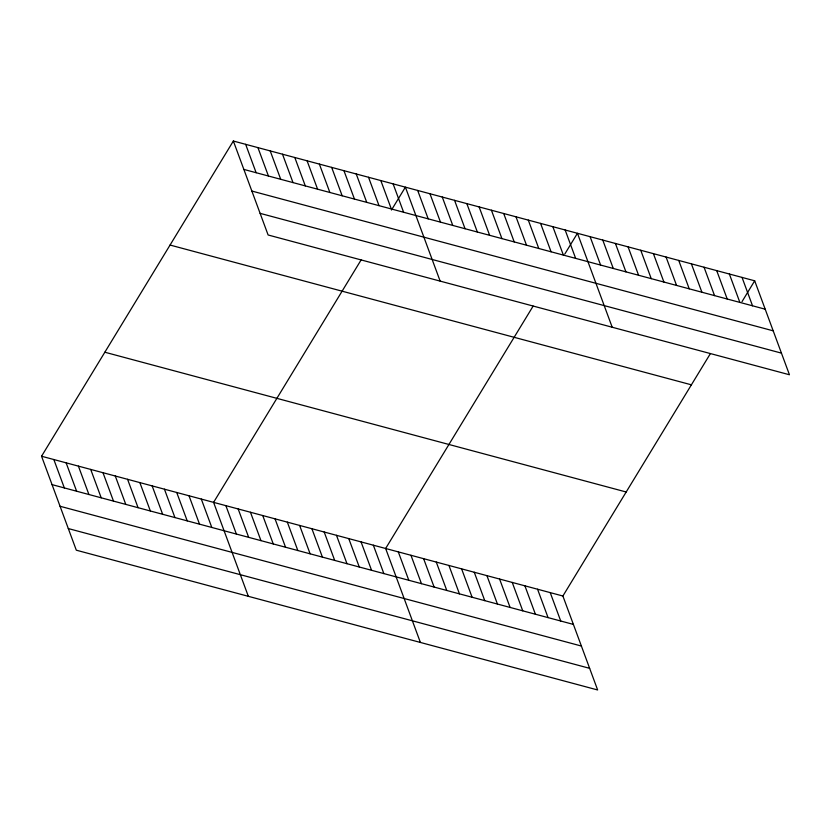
<?xml version="1.0" encoding="UTF-8"?>
<svg xmlns="http://www.w3.org/2000/svg" width="831" height="831" viewBox="0 0 831 831"><rect width="100%" height="100%" fill="white"/><g stroke="black" fill="none" stroke-linecap="round" stroke-linejoin="round"><path stroke-width="1.25" d="M710.391 353.611L562.888 596.014L597.645 689.969L76.307 550.195L41.55 456.24L233.355 141.031L754.693 280.805L789.45 374.76L268.112 234.986L233.355 141.031M361.09 259.968L213.588 502.36L248.344 596.326M391.474 210.035L405.393 187.152L440.15 281.117M533.128 306.099L385.636 548.491L420.393 642.446M564.779 254.089L577.441 233.282L612.198 327.237M742.031 301.611L754.693 280.805M243.857 169.42L765.195 309.194M251.866 191.057L773.204 330.831M260.113 213.349L781.441 353.123M170.064 245.052L691.402 384.826M104.841 352.219L626.179 491.994M41.55 456.24L562.888 596.014M52.052 484.629L573.39 624.403M60.061 506.266L581.399 646.04M68.298 528.558L589.636 668.332M742.031 277.409L752.533 305.798M729.369 274.012L739.87 302.411M716.706 270.615L727.218 299.015M704.054 267.229L714.556 295.618M691.392 263.832L701.894 292.221M678.73 260.435L689.231 288.824M666.067 257.039L676.569 285.438M653.405 253.652L663.907 282.041M640.743 250.256L651.244 278.645M628.08 246.859L638.582 275.248M615.418 243.462L625.93 271.862M602.766 240.066L613.268 268.465M590.103 236.679L600.605 265.068M565.153 229.99L575.654 258.379M552.864 226.697L563.366 255.086M540.576 223.394L551.078 251.793M528.287 220.101L538.789 248.5M515.999 216.808L526.501 245.197M503.711 213.515L514.212 241.904M491.422 210.222L501.924 238.611M479.134 206.919L489.636 235.318M466.845 203.626L477.347 232.026M454.557 200.333L465.059 228.722M442.269 197.04L452.77 225.43M429.97 193.748L440.482 222.137M417.681 190.455L428.194 218.844M550.226 592.617L560.728 621.006M393.105 183.859L403.617 212.258M537.564 589.221L548.065 617.61M380.816 180.566L391.318 208.955M524.901 585.824L535.403 614.223M368.528 177.273L379.029 205.662M512.239 582.438L522.751 610.827M356.239 173.98L366.741 202.369M499.587 579.041L510.089 607.43M343.951 170.687L354.453 199.076M486.924 575.644L497.426 604.033M331.662 167.384L342.164 195.784M474.262 572.247L484.764 600.647M319.374 164.091L329.876 192.491M461.6 568.851L472.101 597.25M307.086 160.799L317.587 189.188M448.937 565.464L459.439 593.853M294.797 157.506L305.299 185.895M436.275 562.068L446.777 590.457M282.509 154.213L293.011 182.602M423.613 558.671L434.114 587.06M270.22 150.92L280.722 179.309M410.95 555.274L421.462 583.674M257.932 147.617L268.434 176.016M398.298 551.877L408.8 580.277M245.644 144.324L256.145 172.723M373.348 545.198L383.849 573.587M361.059 541.895L371.561 570.295M348.771 538.602L359.272 567.002M336.482 535.309L346.984 563.698M324.194 532.017L334.696 560.406M311.905 528.724L322.407 557.113M299.617 525.431L310.119 553.82M287.329 522.128L297.83 550.527M275.03 518.835L285.542 547.234M262.741 515.542L273.254 543.931M250.453 512.249L260.965 540.638M238.165 508.956L248.677 537.345M225.876 505.653L236.378 534.053M201.299 499.067L211.801 527.456M189.011 495.775L199.513 524.164M176.723 492.482L187.224 520.871M164.434 489.189L174.936 517.578M152.146 485.886L162.647 514.285M139.857 482.593L150.359 510.992M127.569 479.3L138.071 507.689M115.28 476.007L125.782 504.396M102.992 472.714L113.494 501.103M90.704 469.422L101.205 497.811M78.415 466.118L88.917 494.518M66.127 462.825L76.629 491.225M53.838 459.533L64.34 487.922"/></g></svg>
